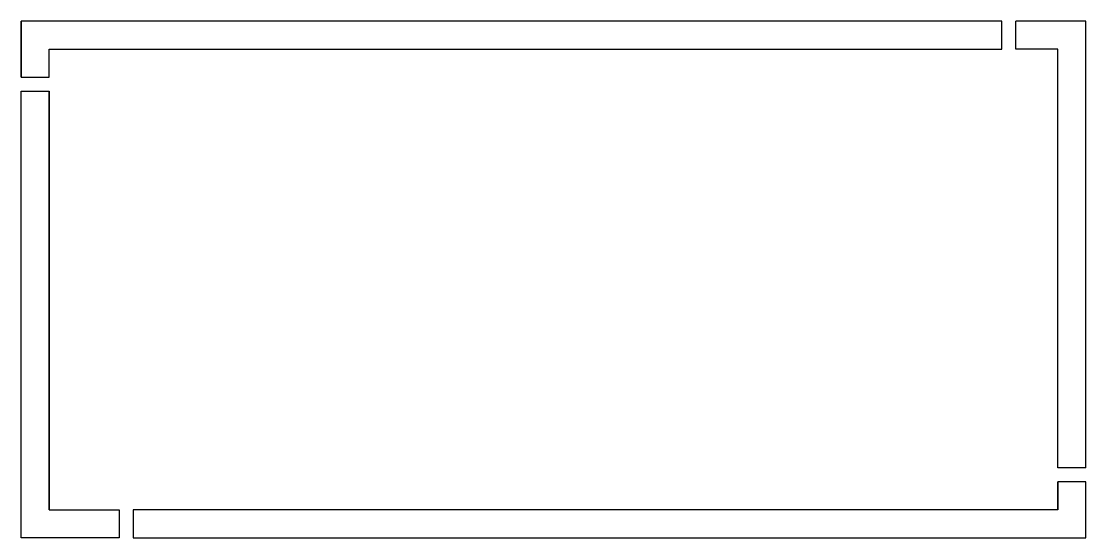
# Model space of a CAD drawing. Header units: millimetres. Extents: x -381 to 381, y -185 to 185.
import ezdxf

# ---------------------------------------------------------------- set-up
doc = ezdxf.new("R2010")
doc.units = ezdxf.units.MM
doc.layers.get('0').update_dxf_attribs({"linetype": 'CONTINUOUS'})

msp = doc.modelspace()

# ---------------------------------------------------------------- linework, layer by layer
for p, q in [((-380.87, 144.91), (-380.87, 184.91)), ((330.87, 164.91), (330.87, 184.91)), ((380.87, 184.91), (330.87, 184.91)), ((380.87, -134.91), (380.87, 184.91)), ((380.87, -134.91), (380.87, 184.91)), ((360.87, 164.91), (330.87, 164.91)), ((360.87, -134.91), (360.87, 164.91)), ((360.87, -134.91), (360.87, 164.91)), ((-380.87, -184.91), (-380.87, 134.91)), ((-360.87, -164.91), (-360.87, 134.91)), ((380.87, -134.91), (360.87, -134.91)), ((360.87, -164.91), (360.87, -144.91)), ((380.87, -184.91), (380.87, -144.91))]:
    msp.add_line(p, q)
for points in [[(-380.87, 144.91), (-360.87, 144.91), (-360.87, 164.91), (320.87, 164.91), (320.87, 184.91), (-380.87, 184.91)], [(-380.87, 134.91), (-360.87, 134.91), (-360.87, -164.91), (-310.87, -164.91), (-310.87, -184.91), (-380.87, -184.91)], [(380.87, -144.91), (360.87, -144.91), (360.87, -164.91), (-300.87, -164.91), (-300.87, -184.91), (380.87, -184.91)]]:
    msp.add_lwpolyline(points, close=True)

doc.saveas('drawing.dxf')
